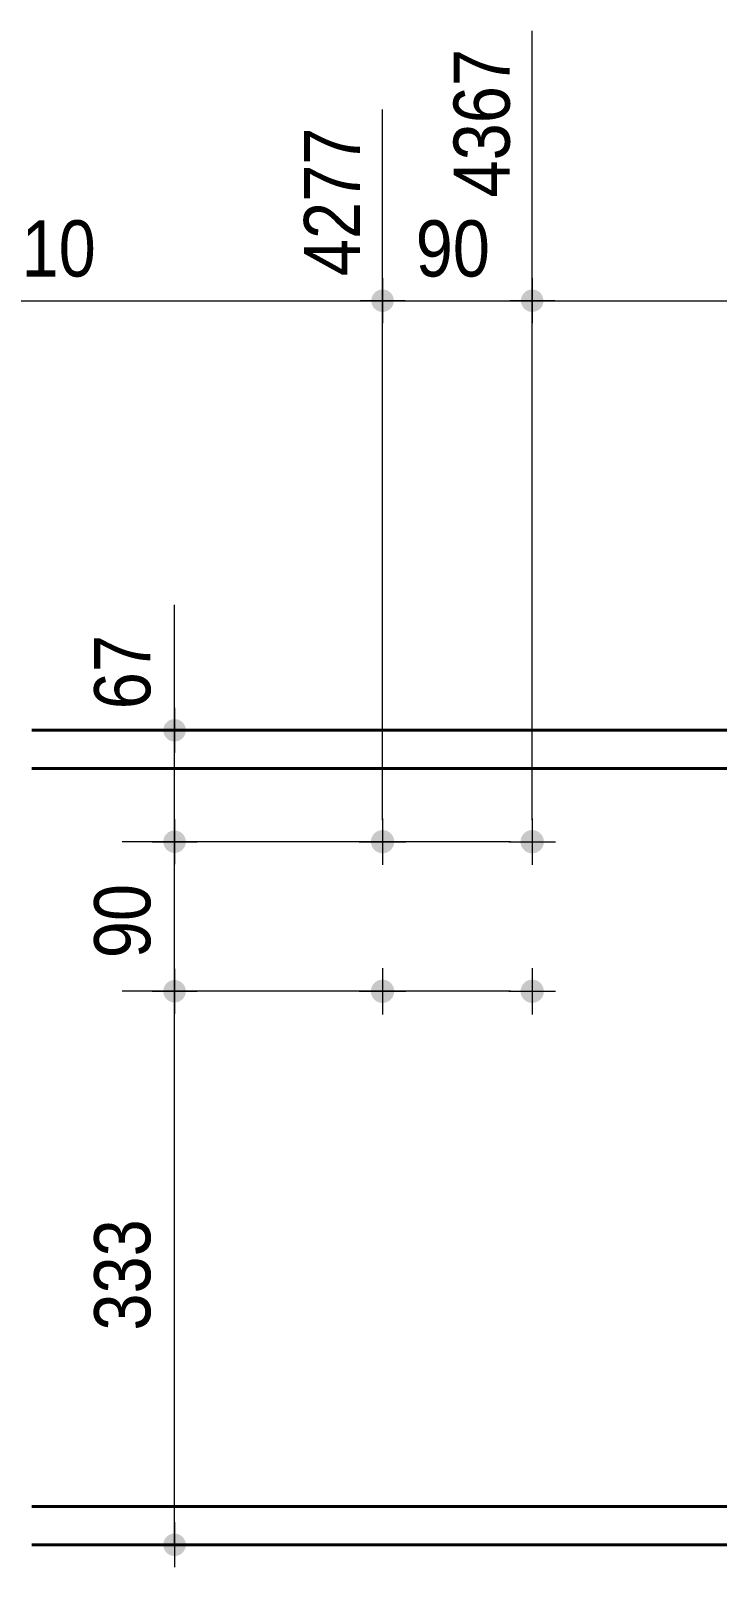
# Model space of a CAD drawing. Header units: millimetres. Extents: x 2 to 410, y 5 to 282.
# Drawn here: x 133 to 164.8, y 119.4 to 190.5 of the extents above; entities that cross this region are included whole.
import ezdxf

# ---------------------------------------------------------------- set-up
doc = ezdxf.new("R2010")
doc.units = ezdxf.units.MM
for name, color, linetype, lineweight in [('Boulon', 7, 'Continuous', 0), ('Cotation', 7, 'Continuous', 0), ('Piece', 2, 'Continuous', 0)]:
    doc.layers.add(name, color=color, linetype=linetype, lineweight=lineweight)
doc.styles.add('ARIAL', font='ARIAL.TTF')

# ---------------------------------------------------------------- blocks, each defined once
blk = doc.blocks.new('*A13')
at = {"layer": 'Boulon'}
for points in [[(155.705, 152.996), (155.707, 153.022), (155.71, 153.048), (155.715, 153.074), (155.72, 153.1), (155.727, 153.126), (155.736, 153.151), (155.745, 153.175), (155.756, 153.2), (155.768, 153.223), (155.781, 153.246), (155.795, 153.269), (155.81, 153.29), (155.826, 153.311), (155.844, 153.331), (155.862, 153.35), (155.881, 153.368), (155.901, 153.386), (155.922, 153.402), (155.943, 153.417), (155.966, 153.431), (155.989, 153.444), (156.012, 153.456), (156.037, 153.467), (156.061, 153.476), (156.086, 153.485), (156.112, 153.492), (156.138, 153.497), (156.164, 153.502), (156.19, 153.505), (156.216, 153.507), (156.243, 153.508), (156.269, 153.507), (156.295, 153.505), (156.322, 153.502), (156.348, 153.497), (156.373, 153.492), (156.399, 153.485), (156.424, 153.476), (156.449, 153.467), (156.473, 153.456), (156.496, 153.444), (156.519, 153.431), (156.542, 153.417), (156.563, 153.402), (156.584, 153.386), (156.604, 153.368), (156.623, 153.35), (156.642, 153.331), (156.659, 153.311), (156.675, 153.29), (156.69, 153.269), (156.704, 153.246), (156.718, 153.223), (156.729, 153.2), (156.74, 153.175), (156.75, 153.151), (156.758, 153.126), (156.765, 153.1), (156.771, 153.074), (156.775, 153.048), (156.778, 153.022), (156.78, 152.996), (156.781, 152.969), (156.78, 152.943), (156.778, 152.917), (156.775, 152.89), (156.771, 152.864), (156.765, 152.839), (156.758, 152.813), (156.75, 152.788), (156.74, 152.763), (156.729, 152.739), (156.718, 152.716), (156.704, 152.693), (156.69, 152.67), (156.675, 152.649), (156.659, 152.628), (156.642, 152.608), (156.623, 152.589), (156.604, 152.57), (156.584, 152.553), (156.563, 152.537), (156.542, 152.522), (156.519, 152.508), (156.496, 152.494), (156.473, 152.483), (156.449, 152.472), (156.424, 152.462), (156.399, 152.454), (156.373, 152.447), (156.348, 152.441), (156.322, 152.437), (156.295, 152.433), (156.269, 152.432), (156.243, 152.431), (156.216, 152.432), (156.19, 152.433), (156.164, 152.437), (156.138, 152.441), (156.112, 152.447), (156.086, 152.454), (156.061, 152.462), (156.037, 152.472), (156.012, 152.483), (155.989, 152.494), (155.966, 152.508), (155.943, 152.522), (155.922, 152.537), (155.901, 152.553), (155.881, 152.57), (155.862, 152.589), (155.844, 152.608), (155.826, 152.628), (155.81, 152.649), (155.795, 152.67), (155.781, 152.693), (155.768, 152.716), (155.756, 152.739), (155.745, 152.763), (155.736, 152.788), (155.727, 152.813), (155.72, 152.839), (155.715, 152.864), (155.71, 152.89), (155.707, 152.917), (155.705, 152.943), (155.704, 152.969)], [(155.705, 146.073), (155.707, 146.099), (155.71, 146.125), (155.715, 146.151), (155.72, 146.177), (155.727, 146.203), (155.736, 146.228), (155.745, 146.252), (155.756, 146.277), (155.768, 146.3), (155.781, 146.323), (155.795, 146.345), (155.81, 146.367), (155.826, 146.388), (155.844, 146.408), (155.862, 146.427), (155.881, 146.445), (155.901, 146.463), (155.922, 146.479), (155.943, 146.494), (155.966, 146.508), (155.989, 146.521), (156.012, 146.533), (156.037, 146.544), (156.061, 146.553), (156.086, 146.562), (156.112, 146.569), (156.138, 146.574), (156.164, 146.579), (156.19, 146.582), (156.216, 146.584), (156.243, 146.585), (156.269, 146.584), (156.295, 146.582), (156.322, 146.579), (156.348, 146.574), (156.373, 146.569), (156.399, 146.562), (156.424, 146.553), (156.449, 146.544), (156.473, 146.533), (156.496, 146.521), (156.519, 146.508), (156.542, 146.494), (156.563, 146.479), (156.584, 146.463), (156.604, 146.445), (156.623, 146.427), (156.642, 146.408), (156.659, 146.388), (156.675, 146.367), (156.69, 146.345), (156.704, 146.323), (156.718, 146.3), (156.729, 146.277), (156.74, 146.252), (156.75, 146.228), (156.758, 146.203), (156.765, 146.177), (156.771, 146.151), (156.775, 146.125), (156.778, 146.099), (156.78, 146.073), (156.781, 146.046), (156.78, 146.02), (156.778, 145.994), (156.775, 145.967), (156.771, 145.941), (156.765, 145.915), (156.758, 145.89), (156.75, 145.865), (156.74, 145.84), (156.729, 145.816), (156.718, 145.792), (156.704, 145.769), (156.69, 145.747), (156.675, 145.726), (156.659, 145.705), (156.642, 145.685), (156.623, 145.666), (156.604, 145.647), (156.584, 145.63), (156.563, 145.614), (156.542, 145.599), (156.519, 145.584), (156.496, 145.571), (156.473, 145.56), (156.449, 145.549), (156.424, 145.539), (156.399, 145.531), (156.373, 145.524), (156.348, 145.518), (156.322, 145.514), (156.295, 145.51), (156.269, 145.508), (156.243, 145.508), (156.216, 145.508), (156.19, 145.51), (156.164, 145.514), (156.138, 145.518), (156.112, 145.524), (156.086, 145.531), (156.061, 145.539), (156.037, 145.549), (156.012, 145.56), (155.989, 145.571), (155.966, 145.584), (155.943, 145.599), (155.922, 145.614), (155.901, 145.63), (155.881, 145.647), (155.862, 145.666), (155.844, 145.685), (155.826, 145.705), (155.81, 145.726), (155.795, 145.747), (155.781, 145.769), (155.768, 145.792), (155.756, 145.816), (155.745, 145.84), (155.736, 145.865), (155.727, 145.89), (155.72, 145.915), (155.715, 145.941), (155.71, 145.967), (155.707, 145.994), (155.705, 146.02), (155.704, 146.046)]]:
    blk.add_hatch(color=256, dxfattribs=at).paths.add_polyline_path(points, flags=17)
at = {"layer": 'Boulon', "linetype": 'Continuous', "lineweight": 0}
for p, q in [((156.243, 154.046), (156.243, 151.892)), ((155.166, 152.969), (157.32, 152.969)), ((156.243, 147.123), (156.243, 144.969)), ((155.166, 146.046), (157.32, 146.046))]:
    blk.add_line(p, q, dxfattribs=at)
blk = doc.blocks.new('*A14')
at = {"layer": 'Boulon'}
for points in [[(148.782, 152.996), (148.784, 153.022), (148.787, 153.048), (148.791, 153.074), (148.797, 153.1), (148.804, 153.126), (148.813, 153.151), (148.822, 153.175), (148.833, 153.2), (148.845, 153.223), (148.858, 153.246), (148.872, 153.269), (148.887, 153.29), (148.903, 153.311), (148.921, 153.331), (148.939, 153.35), (148.958, 153.368), (148.978, 153.386), (148.999, 153.402), (149.02, 153.417), (149.043, 153.431), (149.066, 153.444), (149.089, 153.456), (149.113, 153.467), (149.138, 153.476), (149.163, 153.485), (149.189, 153.492), (149.215, 153.497), (149.241, 153.502), (149.267, 153.505), (149.293, 153.507), (149.32, 153.508), (149.346, 153.507), (149.372, 153.505), (149.399, 153.502), (149.425, 153.497), (149.45, 153.492), (149.476, 153.485), (149.501, 153.476), (149.526, 153.467), (149.55, 153.456), (149.573, 153.444), (149.596, 153.431), (149.619, 153.417), (149.64, 153.402), (149.661, 153.386), (149.681, 153.368), (149.7, 153.35), (149.719, 153.331), (149.736, 153.311), (149.752, 153.29), (149.767, 153.269), (149.781, 153.246), (149.794, 153.223), (149.806, 153.2), (149.817, 153.175), (149.827, 153.151), (149.835, 153.126), (149.842, 153.1), (149.848, 153.074), (149.852, 153.048), (149.855, 153.022), (149.857, 152.996), (149.858, 152.969), (149.857, 152.943), (149.855, 152.917), (149.852, 152.89), (149.848, 152.864), (149.842, 152.839), (149.835, 152.813), (149.827, 152.788), (149.817, 152.763), (149.806, 152.739), (149.794, 152.716), (149.781, 152.693), (149.767, 152.67), (149.752, 152.649), (149.736, 152.628), (149.719, 152.608), (149.7, 152.589), (149.681, 152.57), (149.661, 152.553), (149.64, 152.537), (149.619, 152.522), (149.596, 152.508), (149.573, 152.494), (149.55, 152.483), (149.526, 152.472), (149.501, 152.462), (149.476, 152.454), (149.45, 152.447), (149.425, 152.441), (149.399, 152.437), (149.372, 152.433), (149.346, 152.432), (149.32, 152.431), (149.293, 152.432), (149.267, 152.433), (149.241, 152.437), (149.215, 152.441), (149.189, 152.447), (149.163, 152.454), (149.138, 152.462), (149.113, 152.472), (149.089, 152.483), (149.066, 152.494), (149.043, 152.508), (149.02, 152.522), (148.999, 152.537), (148.978, 152.553), (148.958, 152.57), (148.939, 152.589), (148.921, 152.608), (148.903, 152.628), (148.887, 152.649), (148.872, 152.67), (148.858, 152.693), (148.845, 152.716), (148.833, 152.739), (148.822, 152.763), (148.813, 152.788), (148.804, 152.813), (148.797, 152.839), (148.791, 152.864), (148.787, 152.89), (148.784, 152.917), (148.782, 152.943), (148.781, 152.969)], [(148.782, 146.073), (148.784, 146.099), (148.787, 146.125), (148.791, 146.151), (148.797, 146.177), (148.804, 146.203), (148.813, 146.228), (148.822, 146.252), (148.833, 146.277), (148.845, 146.3), (148.858, 146.323), (148.872, 146.345), (148.887, 146.367), (148.903, 146.388), (148.921, 146.408), (148.939, 146.427), (148.958, 146.445), (148.978, 146.463), (148.999, 146.479), (149.02, 146.494), (149.043, 146.508), (149.066, 146.521), (149.089, 146.533), (149.113, 146.544), (149.138, 146.553), (149.163, 146.562), (149.189, 146.569), (149.215, 146.574), (149.241, 146.579), (149.267, 146.582), (149.293, 146.584), (149.32, 146.585), (149.346, 146.584), (149.372, 146.582), (149.399, 146.579), (149.425, 146.574), (149.45, 146.569), (149.476, 146.562), (149.501, 146.553), (149.526, 146.544), (149.55, 146.533), (149.573, 146.521), (149.596, 146.508), (149.619, 146.494), (149.64, 146.479), (149.661, 146.463), (149.681, 146.445), (149.7, 146.427), (149.719, 146.408), (149.736, 146.388), (149.752, 146.367), (149.767, 146.345), (149.781, 146.323), (149.794, 146.3), (149.806, 146.277), (149.817, 146.252), (149.827, 146.228), (149.835, 146.203), (149.842, 146.177), (149.848, 146.151), (149.852, 146.125), (149.855, 146.099), (149.857, 146.073), (149.858, 146.046), (149.857, 146.02), (149.855, 145.994), (149.852, 145.967), (149.848, 145.941), (149.842, 145.915), (149.835, 145.89), (149.827, 145.865), (149.817, 145.84), (149.806, 145.816), (149.794, 145.792), (149.781, 145.769), (149.767, 145.747), (149.752, 145.726), (149.736, 145.705), (149.719, 145.685), (149.7, 145.666), (149.681, 145.647), (149.661, 145.63), (149.64, 145.614), (149.619, 145.599), (149.596, 145.584), (149.573, 145.571), (149.55, 145.56), (149.526, 145.549), (149.501, 145.539), (149.476, 145.531), (149.45, 145.524), (149.425, 145.518), (149.399, 145.514), (149.372, 145.51), (149.346, 145.508), (149.32, 145.508), (149.293, 145.508), (149.267, 145.51), (149.241, 145.514), (149.215, 145.518), (149.189, 145.524), (149.163, 145.531), (149.138, 145.539), (149.113, 145.549), (149.089, 145.56), (149.066, 145.571), (149.043, 145.584), (149.02, 145.599), (148.999, 145.614), (148.978, 145.63), (148.958, 145.647), (148.939, 145.666), (148.921, 145.685), (148.903, 145.705), (148.887, 145.726), (148.872, 145.747), (148.858, 145.769), (148.845, 145.792), (148.833, 145.816), (148.822, 145.84), (148.813, 145.865), (148.804, 145.89), (148.797, 145.915), (148.791, 145.941), (148.787, 145.967), (148.784, 145.994), (148.782, 146.02), (148.781, 146.046)]]:
    blk.add_hatch(color=256, dxfattribs=at).paths.add_polyline_path(points, flags=17)
at = {"layer": 'Boulon', "linetype": 'Continuous', "lineweight": 0}
for p, q in [((149.32, 154.046), (149.32, 151.892)), ((148.243, 152.969), (150.396, 152.969)), ((149.32, 147.123), (149.32, 144.969)), ((148.243, 146.046), (150.396, 146.046))]:
    blk.add_line(p, q, dxfattribs=at)
blk = doc.blocks.new('*A18')
at = {"layer": 'Piece', "color": 2, "linetype": 'Continuous', "lineweight": 40}
for p, q in [((172.471066, 158.123493), (133.091119, 158.123493)), ((172.471066, 156.354263), (133.091119, 156.354263)), ((172.471066, 122.200416), (133.091119, 122.200416)), ((133.091119, 120.431186), (172.471066, 120.431186))]:
    blk.add_line(p, q, dxfattribs=at)
blk = doc.blocks.new('*A56')
at = {"layer": 'Cotation'}
for points in [[(116.737, 177.486), (116.712, 177.488), (116.686, 177.491), (116.661, 177.495), (116.636, 177.501), (116.612, 177.508), (116.588, 177.516), (116.564, 177.525), (116.54, 177.535), (116.518, 177.547), (116.495, 177.559), (116.474, 177.573), (116.453, 177.588), (116.433, 177.603), (116.413, 177.62), (116.395, 177.638), (116.377, 177.656), (116.361, 177.676), (116.345, 177.696), (116.33, 177.717), (116.317, 177.738), (116.304, 177.76), (116.293, 177.783), (116.282, 177.806), (116.273, 177.83), (116.265, 177.855), (116.258, 177.879), (116.253, 177.904), (116.248, 177.929), (116.245, 177.954), (116.243, 177.98), (116.243, 178.005), (116.243, 178.031), (116.245, 178.056), (116.248, 178.082), (116.253, 178.107), (116.258, 178.132), (116.265, 178.156), (116.273, 178.181), (116.282, 178.204), (116.293, 178.228), (116.304, 178.251), (116.317, 178.273), (116.33, 178.294), (116.345, 178.315), (116.361, 178.335), (116.377, 178.355), (116.395, 178.373), (116.413, 178.391), (116.433, 178.407), (116.453, 178.423), (116.474, 178.438), (116.495, 178.451), (116.518, 178.464), (116.54, 178.476), (116.564, 178.486), (116.588, 178.495), (116.612, 178.503), (116.636, 178.51), (116.661, 178.515), (116.686, 178.52), (116.712, 178.523), (116.737, 178.525), (116.763, 178.525), (116.788, 178.525), (116.814, 178.523), (116.839, 178.52), (116.864, 178.515), (116.889, 178.51), (116.914, 178.503), (116.938, 178.495), (116.962, 178.486), (116.985, 178.476), (117.008, 178.464), (117.03, 178.451), (117.052, 178.438), (117.072, 178.423), (117.093, 178.407), (117.112, 178.391), (117.13, 178.373), (117.148, 178.355), (117.165, 178.335), (117.18, 178.315), (117.195, 178.294), (117.209, 178.273), (117.221, 178.251), (117.233, 178.228), (117.243, 178.204), (117.252, 178.181), (117.26, 178.156), (117.267, 178.132), (117.273, 178.107), (117.277, 178.082), (117.28, 178.056), (117.282, 178.031), (117.283, 178.005), (117.282, 177.98), (117.28, 177.954), (117.277, 177.929), (117.273, 177.904), (117.267, 177.879), (117.26, 177.855), (117.252, 177.83), (117.243, 177.806), (117.233, 177.783), (117.221, 177.76), (117.209, 177.738), (117.195, 177.717), (117.18, 177.696), (117.165, 177.676), (117.148, 177.656), (117.13, 177.638), (117.112, 177.62), (117.093, 177.603), (117.072, 177.588), (117.052, 177.573), (117.03, 177.559), (117.008, 177.547), (116.985, 177.535), (116.962, 177.525), (116.938, 177.516), (116.914, 177.508), (116.889, 177.501), (116.864, 177.495), (116.839, 177.491), (116.814, 177.488), (116.788, 177.486), (116.763, 177.485)], [(149.294, 177.486), (149.269, 177.488), (149.243, 177.491), (149.218, 177.495), (149.193, 177.501), (149.169, 177.508), (149.144, 177.516), (149.121, 177.525), (149.097, 177.535), (149.074, 177.547), (149.052, 177.559), (149.031, 177.573), (149.01, 177.588), (148.99, 177.603), (148.97, 177.62), (148.952, 177.638), (148.934, 177.656), (148.918, 177.676), (148.902, 177.696), (148.887, 177.717), (148.874, 177.738), (148.861, 177.76), (148.849, 177.783), (148.839, 177.806), (148.83, 177.83), (148.822, 177.855), (148.815, 177.879), (148.81, 177.904), (148.805, 177.929), (148.802, 177.954), (148.8, 177.98), (148.8, 178.005), (148.8, 178.031), (148.802, 178.056), (148.805, 178.082), (148.81, 178.107), (148.815, 178.132), (148.822, 178.156), (148.83, 178.181), (148.839, 178.204), (148.849, 178.228), (148.861, 178.251), (148.874, 178.273), (148.887, 178.294), (148.902, 178.315), (148.918, 178.335), (148.934, 178.355), (148.952, 178.373), (148.97, 178.391), (148.99, 178.407), (149.01, 178.423), (149.031, 178.438), (149.052, 178.451), (149.074, 178.464), (149.097, 178.476), (149.121, 178.486), (149.144, 178.495), (149.169, 178.503), (149.193, 178.51), (149.218, 178.515), (149.243, 178.52), (149.269, 178.523), (149.294, 178.525), (149.32, 178.525), (149.345, 178.525), (149.371, 178.523), (149.396, 178.52), (149.421, 178.515), (149.446, 178.51), (149.471, 178.503), (149.495, 178.495), (149.519, 178.486), (149.542, 178.476), (149.565, 178.464), (149.587, 178.451), (149.608, 178.438), (149.629, 178.423), (149.649, 178.407), (149.669, 178.391), (149.687, 178.373), (149.705, 178.355), (149.722, 178.335), (149.737, 178.315), (149.752, 178.294), (149.766, 178.273), (149.778, 178.251), (149.79, 178.228), (149.8, 178.204), (149.809, 178.181), (149.817, 178.156), (149.824, 178.132), (149.83, 178.107), (149.834, 178.082), (149.837, 178.056), (149.839, 178.031), (149.84, 178.005), (149.839, 177.98), (149.837, 177.954), (149.834, 177.929), (149.83, 177.904), (149.824, 177.879), (149.817, 177.855), (149.809, 177.83), (149.8, 177.806), (149.79, 177.783), (149.778, 177.76), (149.766, 177.738), (149.752, 177.717), (149.737, 177.696), (149.722, 177.676), (149.705, 177.656), (149.687, 177.638), (149.669, 177.62), (149.649, 177.603), (149.629, 177.588), (149.608, 177.573), (149.587, 177.559), (149.565, 177.547), (149.542, 177.535), (149.519, 177.525), (149.495, 177.516), (149.471, 177.508), (149.446, 177.501), (149.421, 177.495), (149.396, 177.491), (149.371, 177.488), (149.345, 177.486), (149.32, 177.485)]]:
    blk.add_hatch(color=256, dxfattribs=at).paths.add_polyline_path(points, flags=17)
at = {"layer": 'Cotation', "linetype": 'Continuous', "lineweight": 0}
for p, q in [((116.763, 153.969), (116.763, 190.499)), ((149.32, 153.969), (149.32, 186.859)), ((116.763, 179.045), (116.763, 176.965)), ((149.32, 179.045), (149.32, 176.965)), ((117.803, 178.005), (115.723, 178.005)), ((116.763, 178.005), (115.723, 178.005)), ((116.763, 178.005), (149.32, 178.005)), ((150.36, 178.005), (148.28, 178.005)), ((149.32, 178.005), (150.36, 178.005))]:
    blk.add_line(p, q, dxfattribs=at)
at = {"layer": 'Cotation'}
for p in [(116.763, 178.005), (149.32, 178.005)]:
    blk.add_point(p, dxfattribs=at)
at = {"layer": 'Cotation', "style": 'ARIAL', "width": 0.85}
blk.add_text('4277', height=2.6, rotation=90.00021, dxfattribs=at).set_placement((148.28, 179.145))
blk.add_text('2210', height=2.6, dxfattribs=at).set_placement((129.184, 179.125))
blk = doc.blocks.new('*A57')
at = {"layer": 'Cotation'}
for points in [[(149.294, 177.486), (149.269, 177.488), (149.243, 177.491), (149.218, 177.495), (149.193, 177.501), (149.169, 177.508), (149.144, 177.516), (149.121, 177.525), (149.097, 177.535), (149.074, 177.547), (149.052, 177.559), (149.031, 177.573), (149.01, 177.588), (148.99, 177.603), (148.97, 177.62), (148.952, 177.638), (148.934, 177.656), (148.918, 177.676), (148.902, 177.696), (148.887, 177.717), (148.874, 177.738), (148.861, 177.76), (148.849, 177.783), (148.839, 177.806), (148.83, 177.83), (148.822, 177.855), (148.815, 177.879), (148.81, 177.904), (148.805, 177.929), (148.802, 177.954), (148.8, 177.98), (148.8, 178.005), (148.8, 178.031), (148.802, 178.056), (148.805, 178.082), (148.81, 178.107), (148.815, 178.132), (148.822, 178.156), (148.83, 178.181), (148.839, 178.204), (148.849, 178.228), (148.861, 178.251), (148.874, 178.273), (148.887, 178.294), (148.902, 178.315), (148.918, 178.335), (148.934, 178.355), (148.952, 178.373), (148.97, 178.391), (148.99, 178.407), (149.01, 178.423), (149.031, 178.438), (149.052, 178.451), (149.074, 178.464), (149.097, 178.476), (149.121, 178.486), (149.144, 178.495), (149.169, 178.503), (149.193, 178.51), (149.218, 178.515), (149.243, 178.52), (149.269, 178.523), (149.294, 178.525), (149.32, 178.525), (149.345, 178.525), (149.371, 178.523), (149.396, 178.52), (149.421, 178.515), (149.446, 178.51), (149.471, 178.503), (149.495, 178.495), (149.519, 178.486), (149.542, 178.476), (149.565, 178.464), (149.587, 178.451), (149.608, 178.438), (149.629, 178.423), (149.649, 178.407), (149.669, 178.391), (149.687, 178.373), (149.705, 178.355), (149.722, 178.335), (149.737, 178.315), (149.752, 178.294), (149.766, 178.273), (149.778, 178.251), (149.79, 178.228), (149.8, 178.204), (149.809, 178.181), (149.817, 178.156), (149.824, 178.132), (149.83, 178.107), (149.834, 178.082), (149.837, 178.056), (149.839, 178.031), (149.84, 178.005), (149.839, 177.98), (149.837, 177.954), (149.834, 177.929), (149.83, 177.904), (149.824, 177.879), (149.817, 177.855), (149.809, 177.83), (149.8, 177.806), (149.79, 177.783), (149.778, 177.76), (149.766, 177.738), (149.752, 177.717), (149.737, 177.696), (149.722, 177.676), (149.705, 177.656), (149.687, 177.638), (149.669, 177.62), (149.649, 177.603), (149.629, 177.588), (149.608, 177.573), (149.587, 177.559), (149.565, 177.547), (149.542, 177.535), (149.519, 177.525), (149.495, 177.516), (149.471, 177.508), (149.446, 177.501), (149.421, 177.495), (149.396, 177.491), (149.371, 177.488), (149.345, 177.486), (149.32, 177.485)], [(156.217, 177.486), (156.192, 177.488), (156.166, 177.491), (156.141, 177.495), (156.116, 177.501), (156.092, 177.508), (156.067, 177.516), (156.044, 177.525), (156.02, 177.535), (155.998, 177.547), (155.975, 177.559), (155.954, 177.573), (155.933, 177.588), (155.913, 177.603), (155.893, 177.62), (155.875, 177.638), (155.857, 177.656), (155.841, 177.676), (155.825, 177.696), (155.81, 177.717), (155.797, 177.738), (155.784, 177.76), (155.773, 177.783), (155.762, 177.806), (155.753, 177.83), (155.745, 177.855), (155.738, 177.879), (155.733, 177.904), (155.728, 177.929), (155.725, 177.954), (155.723, 177.98), (155.723, 178.005), (155.723, 178.031), (155.725, 178.056), (155.728, 178.082), (155.733, 178.107), (155.738, 178.132), (155.745, 178.156), (155.753, 178.181), (155.762, 178.204), (155.773, 178.228), (155.784, 178.251), (155.797, 178.273), (155.81, 178.294), (155.825, 178.315), (155.841, 178.335), (155.857, 178.355), (155.875, 178.373), (155.893, 178.391), (155.913, 178.407), (155.933, 178.423), (155.954, 178.438), (155.975, 178.451), (155.998, 178.464), (156.02, 178.476), (156.044, 178.486), (156.067, 178.495), (156.092, 178.503), (156.116, 178.51), (156.141, 178.515), (156.166, 178.52), (156.192, 178.523), (156.217, 178.525), (156.243, 178.525), (156.268, 178.525), (156.294, 178.523), (156.319, 178.52), (156.344, 178.515), (156.369, 178.51), (156.394, 178.503), (156.418, 178.495), (156.442, 178.486), (156.465, 178.476), (156.488, 178.464), (156.51, 178.451), (156.532, 178.438), (156.552, 178.423), (156.573, 178.407), (156.592, 178.391), (156.61, 178.373), (156.628, 178.355), (156.645, 178.335), (156.66, 178.315), (156.675, 178.294), (156.689, 178.273), (156.701, 178.251), (156.713, 178.228), (156.723, 178.204), (156.732, 178.181), (156.74, 178.156), (156.747, 178.132), (156.753, 178.107), (156.757, 178.082), (156.76, 178.056), (156.762, 178.031), (156.763, 178.005), (156.762, 177.98), (156.76, 177.954), (156.757, 177.929), (156.753, 177.904), (156.747, 177.879), (156.74, 177.855), (156.732, 177.83), (156.723, 177.806), (156.713, 177.783), (156.701, 177.76), (156.689, 177.738), (156.675, 177.717), (156.66, 177.696), (156.645, 177.676), (156.628, 177.656), (156.61, 177.638), (156.592, 177.62), (156.573, 177.603), (156.552, 177.588), (156.532, 177.573), (156.51, 177.559), (156.488, 177.547), (156.465, 177.535), (156.442, 177.525), (156.418, 177.516), (156.394, 177.508), (156.369, 177.501), (156.344, 177.495), (156.319, 177.491), (156.294, 177.488), (156.268, 177.486), (156.243, 177.485)]]:
    blk.add_hatch(color=256, dxfattribs=at).paths.add_polyline_path(points, flags=17)
at = {"layer": 'Cotation', "linetype": 'Continuous', "lineweight": 0}
for p, q in [((156.243, 153.969), (156.243, 190.499)), ((149.32, 153.969), (149.32, 186.859)), ((149.32, 179.045), (149.32, 176.965)), ((156.243, 179.045), (156.243, 176.965)), ((150.36, 178.005), (148.28, 178.005)), ((149.32, 178.005), (148.28, 178.005)), ((149.32, 178.005), (156.243, 178.005)), ((157.283, 178.005), (155.203, 178.005)), ((156.243, 178.005), (157.283, 178.005))]:
    blk.add_line(p, q, dxfattribs=at)
at = {"layer": 'Cotation'}
for p in [(149.32, 178.005), (156.243, 178.005)]:
    blk.add_point(p, dxfattribs=at)
at = {"layer": 'Cotation', "style": 'ARIAL', "width": 0.85}
blk.add_text('4367', height=2.6, rotation=90.00021, dxfattribs=at).set_placement((155.203, 182.785))
blk.add_text('90', height=2.6, dxfattribs=at).set_placement((150.853, 179.125))
blk = doc.blocks.new('*A58')
at = {"layer": 'Cotation'}
for points in [[(156.217, 177.486), (156.192, 177.488), (156.166, 177.491), (156.141, 177.495), (156.116, 177.501), (156.092, 177.508), (156.067, 177.516), (156.044, 177.525), (156.02, 177.535), (155.998, 177.547), (155.975, 177.559), (155.954, 177.573), (155.933, 177.588), (155.913, 177.603), (155.893, 177.62), (155.875, 177.638), (155.857, 177.656), (155.841, 177.676), (155.825, 177.696), (155.81, 177.717), (155.797, 177.738), (155.784, 177.76), (155.773, 177.783), (155.762, 177.806), (155.753, 177.83), (155.745, 177.855), (155.738, 177.879), (155.733, 177.904), (155.728, 177.929), (155.725, 177.954), (155.723, 177.98), (155.723, 178.005), (155.723, 178.031), (155.725, 178.056), (155.728, 178.082), (155.733, 178.107), (155.738, 178.132), (155.745, 178.156), (155.753, 178.181), (155.762, 178.204), (155.773, 178.228), (155.784, 178.251), (155.797, 178.273), (155.81, 178.294), (155.825, 178.315), (155.841, 178.335), (155.857, 178.355), (155.875, 178.373), (155.893, 178.391), (155.913, 178.407), (155.933, 178.423), (155.954, 178.438), (155.975, 178.451), (155.998, 178.464), (156.02, 178.476), (156.044, 178.486), (156.067, 178.495), (156.092, 178.503), (156.116, 178.51), (156.141, 178.515), (156.166, 178.52), (156.192, 178.523), (156.217, 178.525), (156.243, 178.525), (156.268, 178.525), (156.294, 178.523), (156.319, 178.52), (156.344, 178.515), (156.369, 178.51), (156.394, 178.503), (156.418, 178.495), (156.442, 178.486), (156.465, 178.476), (156.488, 178.464), (156.51, 178.451), (156.532, 178.438), (156.552, 178.423), (156.573, 178.407), (156.592, 178.391), (156.61, 178.373), (156.628, 178.355), (156.645, 178.335), (156.66, 178.315), (156.675, 178.294), (156.689, 178.273), (156.701, 178.251), (156.713, 178.228), (156.723, 178.204), (156.732, 178.181), (156.74, 178.156), (156.747, 178.132), (156.753, 178.107), (156.757, 178.082), (156.76, 178.056), (156.762, 178.031), (156.763, 178.005), (156.762, 177.98), (156.76, 177.954), (156.757, 177.929), (156.753, 177.904), (156.747, 177.879), (156.74, 177.855), (156.732, 177.83), (156.723, 177.806), (156.713, 177.783), (156.701, 177.76), (156.689, 177.738), (156.675, 177.717), (156.66, 177.696), (156.645, 177.676), (156.628, 177.656), (156.61, 177.638), (156.592, 177.62), (156.573, 177.603), (156.552, 177.588), (156.532, 177.573), (156.51, 177.559), (156.488, 177.547), (156.465, 177.535), (156.442, 177.525), (156.418, 177.516), (156.394, 177.508), (156.369, 177.501), (156.344, 177.495), (156.319, 177.491), (156.294, 177.488), (156.268, 177.486), (156.243, 177.485)], [(209.685, 177.486), (209.66, 177.488), (209.635, 177.491), (209.609, 177.495), (209.584, 177.501), (209.56, 177.508), (209.536, 177.516), (209.512, 177.525), (209.488, 177.535), (209.466, 177.547), (209.443, 177.559), (209.422, 177.573), (209.401, 177.588), (209.381, 177.603), (209.362, 177.62), (209.343, 177.638), (209.326, 177.656), (209.309, 177.676), (209.293, 177.696), (209.278, 177.717), (209.265, 177.738), (209.252, 177.76), (209.241, 177.783), (209.23, 177.806), (209.221, 177.83), (209.213, 177.855), (209.206, 177.879), (209.201, 177.904), (209.196, 177.929), (209.193, 177.954), (209.191, 177.98), (209.191, 178.005), (209.191, 178.031), (209.193, 178.056), (209.196, 178.082), (209.201, 178.107), (209.206, 178.132), (209.213, 178.156), (209.221, 178.181), (209.23, 178.204), (209.241, 178.228), (209.252, 178.251), (209.265, 178.273), (209.278, 178.294), (209.293, 178.315), (209.309, 178.335), (209.326, 178.355), (209.343, 178.373), (209.362, 178.391), (209.381, 178.407), (209.401, 178.423), (209.422, 178.438), (209.443, 178.451), (209.466, 178.464), (209.488, 178.476), (209.512, 178.486), (209.536, 178.495), (209.56, 178.503), (209.584, 178.51), (209.609, 178.515), (209.635, 178.52), (209.66, 178.523), (209.685, 178.525), (209.711, 178.525), (209.736, 178.525), (209.762, 178.523), (209.787, 178.52), (209.812, 178.515), (209.837, 178.51), (209.862, 178.503), (209.886, 178.495), (209.91, 178.486), (209.933, 178.476), (209.956, 178.464), (209.978, 178.451), (210, 178.438), (210.021, 178.423), (210.041, 178.407), (210.06, 178.391), (210.078, 178.373), (210.096, 178.355), (210.113, 178.335), (210.128, 178.315), (210.143, 178.294), (210.157, 178.273), (210.169, 178.251), (210.181, 178.228), (210.191, 178.204), (210.2, 178.181), (210.208, 178.156), (210.215, 178.132), (210.221, 178.107), (210.225, 178.082), (210.228, 178.056), (210.23, 178.031), (210.231, 178.005), (210.23, 177.98), (210.228, 177.954), (210.225, 177.929), (210.221, 177.904), (210.215, 177.879), (210.208, 177.855), (210.2, 177.83), (210.191, 177.806), (210.181, 177.783), (210.169, 177.76), (210.157, 177.738), (210.143, 177.717), (210.128, 177.696), (210.113, 177.676), (210.096, 177.656), (210.078, 177.638), (210.06, 177.62), (210.041, 177.603), (210.021, 177.588), (210, 177.573), (209.978, 177.559), (209.956, 177.547), (209.933, 177.535), (209.91, 177.525), (209.886, 177.516), (209.862, 177.508), (209.837, 177.501), (209.812, 177.495), (209.787, 177.491), (209.762, 177.488), (209.736, 177.486), (209.711, 177.485)]]:
    blk.add_hatch(color=256, dxfattribs=at).paths.add_polyline_path(points, flags=17)
at = {"layer": 'Cotation', "linetype": 'Continuous', "lineweight": 0}
for p, q in [((156.243, 153.969), (156.243, 190.499)), ((209.711, 148.123), (209.711, 186.859)), ((156.243, 179.045), (156.243, 176.965)), ((209.711, 179.045), (209.711, 176.965)), ((157.283, 178.005), (155.203, 178.005)), ((156.243, 178.005), (155.203, 178.005)), ((156.243, 178.005), (209.711, 178.005)), ((210.751, 178.005), (208.671, 178.005)), ((209.711, 178.005), (210.751, 178.005))]:
    blk.add_line(p, q, dxfattribs=at)
at = {"layer": 'Cotation'}
for p in [(156.243, 178.005), (209.711, 178.005)]:
    blk.add_point(p, dxfattribs=at)
at = {"layer": 'Cotation', "style": 'ARIAL', "width": 0.85}
blk.add_text('5677', height=2.6, rotation=90.00021, dxfattribs=at).set_placement((208.671, 179.145))
blk.add_text('1310', height=2.6, dxfattribs=at).set_placement((179.12, 179.125))
blk = doc.blocks.new('*A83')
at = {"layer": 'Cotation'}
for points in [[(139.67, 145.527), (139.644, 145.529), (139.619, 145.532), (139.594, 145.536), (139.569, 145.542), (139.544, 145.549), (139.52, 145.557), (139.496, 145.566), (139.473, 145.576), (139.45, 145.588), (139.428, 145.6), (139.406, 145.614), (139.385, 145.629), (139.365, 145.644), (139.346, 145.661), (139.328, 145.679), (139.31, 145.697), (139.293, 145.716), (139.278, 145.737), (139.263, 145.757), (139.249, 145.779), (139.237, 145.801), (139.225, 145.824), (139.215, 145.847), (139.206, 145.871), (139.198, 145.895), (139.191, 145.92), (139.185, 145.945), (139.181, 145.97), (139.178, 145.995), (139.176, 146.021), (139.175, 146.046), (139.176, 146.072), (139.178, 146.097), (139.181, 146.123), (139.185, 146.148), (139.191, 146.173), (139.198, 146.197), (139.206, 146.221), (139.215, 146.245), (139.225, 146.269), (139.237, 146.291), (139.249, 146.314), (139.263, 146.335), (139.278, 146.356), (139.293, 146.376), (139.31, 146.395), (139.328, 146.414), (139.346, 146.432), (139.365, 146.448), (139.385, 146.464), (139.406, 146.479), (139.428, 146.492), (139.45, 146.505), (139.473, 146.516), (139.496, 146.527), (139.52, 146.536), (139.544, 146.544), (139.569, 146.551), (139.594, 146.556), (139.619, 146.561), (139.644, 146.564), (139.67, 146.566), (139.695, 146.566), (139.721, 146.566), (139.746, 146.564), (139.772, 146.561), (139.797, 146.556), (139.822, 146.551), (139.846, 146.544), (139.87, 146.536), (139.894, 146.527), (139.918, 146.516), (139.94, 146.505), (139.963, 146.492), (139.984, 146.479), (140.005, 146.464), (140.025, 146.448), (140.044, 146.432), (140.063, 146.414), (140.081, 146.395), (140.097, 146.376), (140.113, 146.356), (140.128, 146.335), (140.141, 146.314), (140.154, 146.291), (140.165, 146.269), (140.176, 146.245), (140.185, 146.221), (140.193, 146.197), (140.2, 146.173), (140.205, 146.148), (140.21, 146.123), (140.213, 146.097), (140.215, 146.072), (140.215, 146.046), (140.215, 146.021), (140.213, 145.995), (140.21, 145.97), (140.205, 145.945), (140.2, 145.92), (140.193, 145.895), (140.185, 145.871), (140.176, 145.847), (140.165, 145.824), (140.154, 145.801), (140.141, 145.779), (140.128, 145.757), (140.113, 145.737), (140.097, 145.716), (140.081, 145.697), (140.063, 145.679), (140.044, 145.661), (140.025, 145.644), (140.005, 145.629), (139.984, 145.614), (139.963, 145.6), (139.94, 145.588), (139.918, 145.576), (139.894, 145.566), (139.87, 145.557), (139.846, 145.549), (139.822, 145.542), (139.797, 145.536), (139.772, 145.532), (139.746, 145.529), (139.721, 145.527), (139.695, 145.526)], [(139.67, 119.912), (139.644, 119.914), (139.619, 119.917), (139.594, 119.921), (139.569, 119.927), (139.544, 119.934), (139.52, 119.942), (139.496, 119.951), (139.473, 119.961), (139.45, 119.973), (139.428, 119.985), (139.406, 119.999), (139.385, 120.014), (139.365, 120.029), (139.346, 120.046), (139.328, 120.063), (139.31, 120.082), (139.293, 120.101), (139.278, 120.121), (139.263, 120.142), (139.249, 120.164), (139.237, 120.186), (139.225, 120.209), (139.215, 120.232), (139.206, 120.256), (139.198, 120.28), (139.191, 120.305), (139.185, 120.33), (139.181, 120.355), (139.178, 120.38), (139.176, 120.406), (139.175, 120.431), (139.176, 120.457), (139.178, 120.482), (139.181, 120.507), (139.185, 120.533), (139.191, 120.558), (139.198, 120.582), (139.206, 120.606), (139.215, 120.63), (139.225, 120.654), (139.237, 120.676), (139.249, 120.699), (139.263, 120.72), (139.278, 120.741), (139.293, 120.761), (139.31, 120.78), (139.328, 120.799), (139.346, 120.816), (139.365, 120.833), (139.385, 120.849), (139.406, 120.864), (139.428, 120.877), (139.45, 120.89), (139.473, 120.901), (139.496, 120.912), (139.52, 120.921), (139.544, 120.929), (139.569, 120.936), (139.594, 120.941), (139.619, 120.946), (139.644, 120.949), (139.67, 120.951), (139.695, 120.951), (139.721, 120.951), (139.746, 120.949), (139.772, 120.946), (139.797, 120.941), (139.822, 120.936), (139.846, 120.929), (139.87, 120.921), (139.894, 120.912), (139.918, 120.901), (139.94, 120.89), (139.963, 120.877), (139.984, 120.864), (140.005, 120.849), (140.025, 120.833), (140.044, 120.816), (140.063, 120.799), (140.081, 120.78), (140.097, 120.761), (140.113, 120.741), (140.128, 120.72), (140.141, 120.699), (140.154, 120.676), (140.165, 120.654), (140.176, 120.63), (140.185, 120.606), (140.193, 120.582), (140.2, 120.558), (140.205, 120.533), (140.21, 120.507), (140.213, 120.482), (140.215, 120.457), (140.215, 120.431), (140.215, 120.406), (140.213, 120.38), (140.21, 120.355), (140.205, 120.33), (140.2, 120.305), (140.193, 120.28), (140.185, 120.256), (140.176, 120.232), (140.165, 120.209), (140.154, 120.186), (140.141, 120.164), (140.128, 120.142), (140.113, 120.121), (140.097, 120.101), (140.081, 120.082), (140.063, 120.063), (140.044, 120.046), (140.025, 120.029), (140.005, 120.014), (139.984, 119.999), (139.963, 119.985), (139.94, 119.973), (139.918, 119.961), (139.894, 119.951), (139.87, 119.942), (139.846, 119.934), (139.822, 119.927), (139.797, 119.921), (139.772, 119.917), (139.746, 119.914), (139.721, 119.912), (139.695, 119.911)]]:
    blk.add_hatch(color=256, dxfattribs=at).paths.add_polyline_path(points, flags=17)
at = {"layer": 'Cotation', "linetype": 'Continuous', "lineweight": 0}
for p, q in [((139.695, 147.086), (139.695, 145.006)), ((139.695, 146.046), (139.695, 147.086)), ((155.243, 146.046), (137.275, 146.046)), ((138.655, 146.046), (140.735, 146.046)), ((139.695, 120.431), (139.695, 146.046)), ((139.695, 121.471), (139.695, 119.391)), ((148.32, 120.431), (137.275, 120.431)), ((138.655, 120.431), (140.735, 120.431)), ((139.695, 120.431), (139.695, 119.391))]:
    blk.add_line(p, q, dxfattribs=at)
at = {"layer": 'Cotation'}
for p in [(139.695, 146.046), (139.695, 120.431)]:
    blk.add_point(p, dxfattribs=at)
at = {"layer": 'Cotation', "style": 'ARIAL', "width": 0.85}
blk.add_text('333', height=2.6, rotation=90.00021, dxfattribs=at).set_placement((138.575, 130.346))
blk = doc.blocks.new('*A84')
at = {"layer": 'Cotation'}
for points in [[(139.67, 152.45), (139.644, 152.452), (139.619, 152.455), (139.594, 152.459), (139.569, 152.465), (139.544, 152.472), (139.52, 152.48), (139.496, 152.489), (139.473, 152.499), (139.45, 152.511), (139.428, 152.523), (139.406, 152.537), (139.385, 152.552), (139.365, 152.567), (139.346, 152.584), (139.328, 152.602), (139.31, 152.62), (139.293, 152.639), (139.278, 152.66), (139.263, 152.68), (139.249, 152.702), (139.237, 152.724), (139.225, 152.747), (139.215, 152.77), (139.206, 152.794), (139.198, 152.818), (139.191, 152.843), (139.185, 152.868), (139.181, 152.893), (139.178, 152.918), (139.176, 152.944), (139.175, 152.969), (139.176, 152.995), (139.178, 153.02), (139.181, 153.046), (139.185, 153.071), (139.191, 153.096), (139.198, 153.12), (139.206, 153.145), (139.215, 153.168), (139.225, 153.192), (139.237, 153.214), (139.249, 153.237), (139.263, 153.258), (139.278, 153.279), (139.293, 153.299), (139.31, 153.319), (139.328, 153.337), (139.346, 153.355), (139.365, 153.371), (139.385, 153.387), (139.406, 153.402), (139.428, 153.415), (139.45, 153.428), (139.473, 153.439), (139.496, 153.45), (139.52, 153.459), (139.544, 153.467), (139.569, 153.474), (139.594, 153.479), (139.619, 153.484), (139.644, 153.487), (139.67, 153.489), (139.695, 153.489), (139.721, 153.489), (139.746, 153.487), (139.772, 153.484), (139.797, 153.479), (139.822, 153.474), (139.846, 153.467), (139.87, 153.459), (139.894, 153.45), (139.918, 153.439), (139.94, 153.428), (139.963, 153.415), (139.984, 153.402), (140.005, 153.387), (140.025, 153.371), (140.044, 153.355), (140.063, 153.337), (140.081, 153.319), (140.097, 153.299), (140.113, 153.279), (140.128, 153.258), (140.141, 153.237), (140.154, 153.214), (140.165, 153.192), (140.176, 153.168), (140.185, 153.145), (140.193, 153.12), (140.2, 153.096), (140.205, 153.071), (140.21, 153.046), (140.213, 153.02), (140.215, 152.995), (140.215, 152.969), (140.215, 152.944), (140.213, 152.918), (140.21, 152.893), (140.205, 152.868), (140.2, 152.843), (140.193, 152.818), (140.185, 152.794), (140.176, 152.77), (140.165, 152.747), (140.154, 152.724), (140.141, 152.702), (140.128, 152.68), (140.113, 152.66), (140.097, 152.639), (140.081, 152.62), (140.063, 152.602), (140.044, 152.584), (140.025, 152.567), (140.005, 152.552), (139.984, 152.537), (139.963, 152.523), (139.94, 152.511), (139.918, 152.499), (139.894, 152.489), (139.87, 152.48), (139.846, 152.472), (139.822, 152.465), (139.797, 152.459), (139.772, 152.455), (139.746, 152.452), (139.721, 152.45), (139.695, 152.449)], [(139.67, 145.527), (139.644, 145.529), (139.619, 145.532), (139.594, 145.536), (139.569, 145.542), (139.544, 145.549), (139.52, 145.557), (139.496, 145.566), (139.473, 145.576), (139.45, 145.588), (139.428, 145.6), (139.406, 145.614), (139.385, 145.629), (139.365, 145.644), (139.346, 145.661), (139.328, 145.679), (139.31, 145.697), (139.293, 145.716), (139.278, 145.737), (139.263, 145.757), (139.249, 145.779), (139.237, 145.801), (139.225, 145.824), (139.215, 145.847), (139.206, 145.871), (139.198, 145.895), (139.191, 145.92), (139.185, 145.945), (139.181, 145.97), (139.178, 145.995), (139.176, 146.021), (139.175, 146.046), (139.176, 146.072), (139.178, 146.097), (139.181, 146.123), (139.185, 146.148), (139.191, 146.173), (139.198, 146.197), (139.206, 146.221), (139.215, 146.245), (139.225, 146.269), (139.237, 146.291), (139.249, 146.314), (139.263, 146.335), (139.278, 146.356), (139.293, 146.376), (139.31, 146.395), (139.328, 146.414), (139.346, 146.432), (139.365, 146.448), (139.385, 146.464), (139.406, 146.479), (139.428, 146.492), (139.45, 146.505), (139.473, 146.516), (139.496, 146.527), (139.52, 146.536), (139.544, 146.544), (139.569, 146.551), (139.594, 146.556), (139.619, 146.561), (139.644, 146.564), (139.67, 146.566), (139.695, 146.566), (139.721, 146.566), (139.746, 146.564), (139.772, 146.561), (139.797, 146.556), (139.822, 146.551), (139.846, 146.544), (139.87, 146.536), (139.894, 146.527), (139.918, 146.516), (139.94, 146.505), (139.963, 146.492), (139.984, 146.479), (140.005, 146.464), (140.025, 146.448), (140.044, 146.432), (140.063, 146.414), (140.081, 146.395), (140.097, 146.376), (140.113, 146.356), (140.128, 146.335), (140.141, 146.314), (140.154, 146.291), (140.165, 146.269), (140.176, 146.245), (140.185, 146.221), (140.193, 146.197), (140.2, 146.173), (140.205, 146.148), (140.21, 146.123), (140.213, 146.097), (140.215, 146.072), (140.215, 146.046), (140.215, 146.021), (140.213, 145.995), (140.21, 145.97), (140.205, 145.945), (140.2, 145.92), (140.193, 145.895), (140.185, 145.871), (140.176, 145.847), (140.165, 145.824), (140.154, 145.801), (140.141, 145.779), (140.128, 145.757), (140.113, 145.737), (140.097, 145.716), (140.081, 145.697), (140.063, 145.679), (140.044, 145.661), (140.025, 145.644), (140.005, 145.629), (139.984, 145.614), (139.963, 145.6), (139.94, 145.588), (139.918, 145.576), (139.894, 145.566), (139.87, 145.557), (139.846, 145.549), (139.822, 145.542), (139.797, 145.536), (139.772, 145.532), (139.746, 145.529), (139.721, 145.527), (139.695, 145.526)]]:
    blk.add_hatch(color=256, dxfattribs=at).paths.add_polyline_path(points, flags=17)
at = {"layer": 'Cotation', "linetype": 'Continuous', "lineweight": 0}
for p, q in [((139.695, 154.009), (139.695, 151.929)), ((139.695, 152.969), (139.695, 154.009)), ((155.243, 152.969), (137.275, 152.969)), ((138.655, 152.969), (140.735, 152.969)), ((139.695, 146.046), (139.695, 152.969)), ((139.695, 147.086), (139.695, 145.006)), ((155.243, 146.046), (137.275, 146.046)), ((138.655, 146.046), (140.735, 146.046)), ((139.695, 146.046), (139.695, 145.006))]:
    blk.add_line(p, q, dxfattribs=at)
at = {"layer": 'Cotation'}
for p in [(139.695, 152.969), (139.695, 146.046)]:
    blk.add_point(p, dxfattribs=at)
at = {"layer": 'Cotation', "style": 'ARIAL', "width": 0.85}
blk.add_text('90', height=2.6, rotation=90.00021, dxfattribs=at).set_placement((138.575, 147.579))
blk = doc.blocks.new('*A85')
at = {"layer": 'Cotation'}
for points in [[(139.67, 157.604), (139.644, 157.606), (139.619, 157.609), (139.594, 157.613), (139.569, 157.619), (139.544, 157.626), (139.52, 157.634), (139.496, 157.643), (139.473, 157.653), (139.45, 157.665), (139.428, 157.677), (139.406, 157.691), (139.385, 157.706), (139.365, 157.722), (139.346, 157.738), (139.328, 157.756), (139.31, 157.774), (139.293, 157.794), (139.278, 157.814), (139.263, 157.835), (139.249, 157.856), (139.237, 157.878), (139.225, 157.901), (139.215, 157.924), (139.206, 157.948), (139.198, 157.973), (139.191, 157.997), (139.185, 158.022), (139.181, 158.047), (139.178, 158.073), (139.176, 158.098), (139.175, 158.123), (139.176, 158.149), (139.178, 158.174), (139.181, 158.2), (139.185, 158.225), (139.191, 158.25), (139.198, 158.274), (139.206, 158.299), (139.215, 158.322), (139.225, 158.346), (139.237, 158.369), (139.249, 158.391), (139.263, 158.412), (139.278, 158.433), (139.293, 158.453), (139.31, 158.473), (139.328, 158.491), (139.346, 158.509), (139.365, 158.525), (139.385, 158.541), (139.406, 158.556), (139.428, 158.57), (139.45, 158.582), (139.473, 158.594), (139.496, 158.604), (139.52, 158.613), (139.544, 158.621), (139.569, 158.628), (139.594, 158.634), (139.619, 158.638), (139.644, 158.641), (139.67, 158.643), (139.695, 158.643), (139.721, 158.643), (139.746, 158.641), (139.772, 158.638), (139.797, 158.634), (139.822, 158.628), (139.846, 158.621), (139.87, 158.613), (139.894, 158.604), (139.918, 158.594), (139.94, 158.582), (139.963, 158.57), (139.984, 158.556), (140.005, 158.541), (140.025, 158.525), (140.044, 158.509), (140.063, 158.491), (140.081, 158.473), (140.097, 158.453), (140.113, 158.433), (140.128, 158.412), (140.141, 158.391), (140.154, 158.369), (140.165, 158.346), (140.176, 158.322), (140.185, 158.299), (140.193, 158.274), (140.2, 158.25), (140.205, 158.225), (140.21, 158.2), (140.213, 158.174), (140.215, 158.149), (140.215, 158.123), (140.215, 158.098), (140.213, 158.073), (140.21, 158.047), (140.205, 158.022), (140.2, 157.997), (140.193, 157.973), (140.185, 157.948), (140.176, 157.924), (140.165, 157.901), (140.154, 157.878), (140.141, 157.856), (140.128, 157.835), (140.113, 157.814), (140.097, 157.794), (140.081, 157.774), (140.063, 157.756), (140.044, 157.738), (140.025, 157.722), (140.005, 157.706), (139.984, 157.691), (139.963, 157.677), (139.94, 157.665), (139.918, 157.653), (139.894, 157.643), (139.87, 157.634), (139.846, 157.626), (139.822, 157.619), (139.797, 157.613), (139.772, 157.609), (139.746, 157.606), (139.721, 157.604), (139.695, 157.603)], [(139.67, 152.45), (139.644, 152.452), (139.619, 152.455), (139.594, 152.459), (139.569, 152.465), (139.544, 152.472), (139.52, 152.48), (139.496, 152.489), (139.473, 152.499), (139.45, 152.511), (139.428, 152.523), (139.406, 152.537), (139.385, 152.552), (139.365, 152.567), (139.346, 152.584), (139.328, 152.602), (139.31, 152.62), (139.293, 152.639), (139.278, 152.66), (139.263, 152.68), (139.249, 152.702), (139.237, 152.724), (139.225, 152.747), (139.215, 152.77), (139.206, 152.794), (139.198, 152.818), (139.191, 152.843), (139.185, 152.868), (139.181, 152.893), (139.178, 152.918), (139.176, 152.944), (139.175, 152.969), (139.176, 152.995), (139.178, 153.02), (139.181, 153.046), (139.185, 153.071), (139.191, 153.096), (139.198, 153.12), (139.206, 153.145), (139.215, 153.168), (139.225, 153.192), (139.237, 153.214), (139.249, 153.237), (139.263, 153.258), (139.278, 153.279), (139.293, 153.299), (139.31, 153.319), (139.328, 153.337), (139.346, 153.355), (139.365, 153.371), (139.385, 153.387), (139.406, 153.402), (139.428, 153.415), (139.45, 153.428), (139.473, 153.439), (139.496, 153.45), (139.52, 153.459), (139.544, 153.467), (139.569, 153.474), (139.594, 153.479), (139.619, 153.484), (139.644, 153.487), (139.67, 153.489), (139.695, 153.489), (139.721, 153.489), (139.746, 153.487), (139.772, 153.484), (139.797, 153.479), (139.822, 153.474), (139.846, 153.467), (139.87, 153.459), (139.894, 153.45), (139.918, 153.439), (139.94, 153.428), (139.963, 153.415), (139.984, 153.402), (140.005, 153.387), (140.025, 153.371), (140.044, 153.355), (140.063, 153.337), (140.081, 153.319), (140.097, 153.299), (140.113, 153.279), (140.128, 153.258), (140.141, 153.237), (140.154, 153.214), (140.165, 153.192), (140.176, 153.168), (140.185, 153.145), (140.193, 153.12), (140.2, 153.096), (140.205, 153.071), (140.21, 153.046), (140.213, 153.02), (140.215, 152.995), (140.215, 152.969), (140.215, 152.944), (140.213, 152.918), (140.21, 152.893), (140.205, 152.868), (140.2, 152.843), (140.193, 152.818), (140.185, 152.794), (140.176, 152.77), (140.165, 152.747), (140.154, 152.724), (140.141, 152.702), (140.128, 152.68), (140.113, 152.66), (140.097, 152.639), (140.081, 152.62), (140.063, 152.602), (140.044, 152.584), (140.025, 152.567), (140.005, 152.552), (139.984, 152.537), (139.963, 152.523), (139.94, 152.511), (139.918, 152.499), (139.894, 152.489), (139.87, 152.48), (139.846, 152.472), (139.822, 152.465), (139.797, 152.459), (139.772, 152.455), (139.746, 152.452), (139.721, 152.45), (139.695, 152.449)]]:
    blk.add_hatch(color=256, dxfattribs=at).paths.add_polyline_path(points, flags=17)
at = {"layer": 'Cotation', "linetype": 'Continuous', "lineweight": 0}
for p, q in [((139.695, 158.123), (139.695, 163.93)), ((139.695, 158.123), (139.695, 163.93)), ((139.695, 159.163), (139.695, 157.083)), ((148.32, 158.123), (137.275, 158.123)), ((138.655, 158.123), (140.735, 158.123)), ((139.695, 152.969), (139.695, 158.123)), ((139.695, 154.009), (139.695, 151.929)), ((155.243, 152.969), (137.275, 152.969)), ((138.655, 152.969), (140.735, 152.969)), ((139.695, 152.969), (139.695, 151.929))]:
    blk.add_line(p, q, dxfattribs=at)
at = {"layer": 'Cotation'}
for p in [(139.695, 158.123), (139.695, 152.969)]:
    blk.add_point(p, dxfattribs=at)
at = {"layer": 'Cotation', "style": 'ARIAL', "width": 0.85}
blk.add_text('67', height=2.6, rotation=90.00021, dxfattribs=at).set_placement((138.575, 159.098))

msp = doc.modelspace()

# ---------------------------------------------------------------- block references
at = {"lineweight": 0}
for name in ['*A56', '*A57', '*A58', '*A85', '*A18', '*A84', '*A14', '*A13', '*A83']:
    msp.add_blockref(name, (0, 0), dxfattribs=at)

doc.saveas('drawing.dxf')
